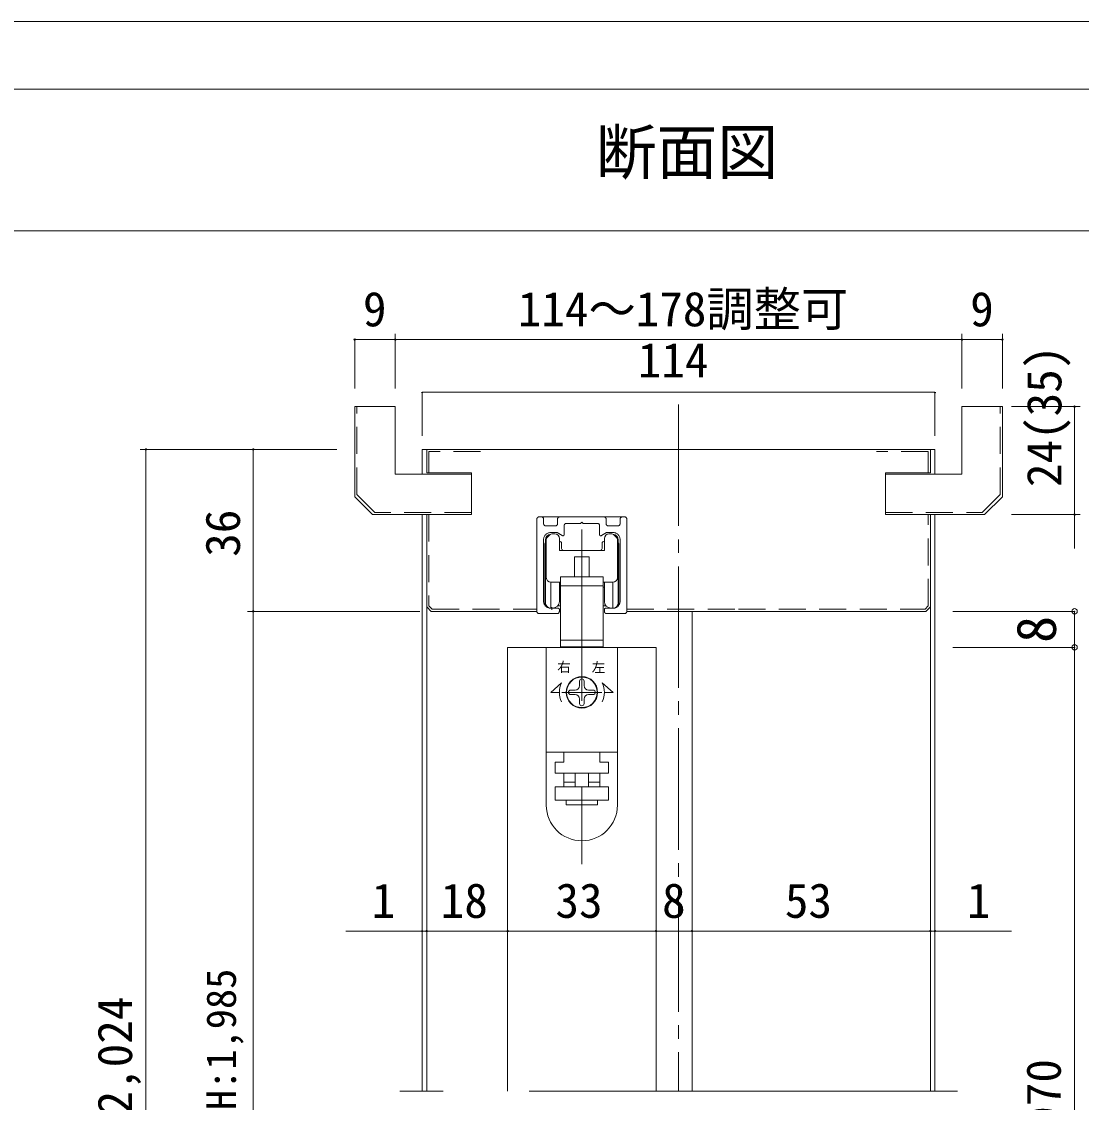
# Model space of a CAD drawing. Units: millimetres on the paper, enlarged 10 times, with parts at other scales. Extents: x -2000 to 2000, y -1385 to 1385.
# Drawn here: x -1287 to -502, y 584 to 1385 of the extents above; entities that cross this region are included whole.
import ezdxf
from ezdxf.enums import TextEntityAlignment as Align

# ---------------------------------------------------------------- set-up
doc = ezdxf.new("R2010")
doc.units = ezdxf.units.MM
doc.header["$LTSCALE"] = 10
doc.header["$PDMODE"] = 32
doc.header["$PDSIZE"] = 4
for name, pattern in [('CHAIN2', [12, 9, -1, 1, -1]), ('USER1', [19.05, 12.7, -6.35]), ('USER3', [31.75, 15.875, -3.175, 3.175, -3.175, 3.175, -3.175]), ('USER4', [50.8, 31.75, -6.35, 6.35, -6.35]), ('USER9', [3, 2, -1])]:
    doc.linetypes.add(name, pattern=pattern)
for name, color, linetype, lineweight in [('1-0_H-SYM', 7, 'Continuous', 20), ('1-1_0', 7, 'Continuous', 20), ('2-0_18', 7, 'Continuous', 18)]:
    doc.layers.add(name, color=color, linetype=linetype, lineweight=lineweight)
doc.styles.add('ＭＳ ゴシック', font='')
doc.styles.get('ＭＳ ゴシック').set_extended_font_data('MS Gothic')

msp = doc.modelspace()

# ---------------------------------------------------------------- linework, layer by layer
at = {"layer": '1-0_H-SYM'}
for p, q in [((-1950, 1335), (380, 1335)), ((-1950, 1230), (380, 1230))]:
    msp.add_line(p, q, dxfattribs=at)
at = {"layer": '1-1_0'}
for p, q in [((-1950, 1335), (380, 1335)), ((-1950, 1230), (380, 1230))]:
    msp.add_line(p, q, dxfattribs=at)
msp.add_lwpolyline([(-2000, -1385), (2000, -1385), (2000, 1385), (-2000, 1385)], close=True, dxfattribs=at)
at = {"layer": '2-0_18', "color": 4, "lineweight": 9}
for p, q in [((-1010.47, 1113.05), (-1010.47, 1153.64)), ((-590.47, 1113.05), (-590.47, 1153.64)), ((-590.47, 1113.05), (-590.47, 1153.6)), ((-560.47, 1113.05), (-560.47, 1153.6)), ((-1010.47, 1149.47), (-590.47, 1149.47)), ((-1010.47, 1113.05), (-1010.47, 1149.43)), ((-590.47, 1149.43), (-560.47, 1149.43)), ((-990.47, 1110.43), (-990.47, 1078.2)), ((-990.47, 1110.43), (-610.47, 1110.43)), ((-610.47, 1078.2), (-610.47, 1110.43)), ((-553.8, 1099.72), (-502.83, 1099.72)), ((-506.99, 1019.72), (-506.99, 1099.72)), ((-1053.8, 1068.05), (-1199.38, 1068.05)), ((-1195.22, 1068.05), (-1195.22, 124.23)), ((-1053.8, 1068.05), (-1119.87, 1068.05)), ((-1115.7, 948.05), (-1115.7, 1068.05)), ((-553.7, 1019.72), (-502.83, 1019.72)), ((-506.99, 994.72), (-506.99, 1019.72)), ((-992.13, 948.05), (-1119.87, 948.05)), ((-1115.7, 948.05), (-1115.7, 134.23)), ((-506.99, 948.05), (-597.13, 948.05)), ((-506.99, 948.05), (-506.99, 921.39)), ((-506.99, 921.39), (-597.13, 921.39)), ((-506.99, 157.57), (-506.99, 921.39)), ((-987.13, 711.18), (-1047.13, 711.18)), ((-927.13, 711.18), (-987.13, 711.18)), ((-927.13, 711.18), (-817.13, 711.18)), ((-817.13, 711.18), (-790.47, 711.18)), ((-790.47, 711.18), (-613.8, 711.18)), ((-553.8, 711.18), (-613.8, 711.18))]:
    msp.add_line(p, q, dxfattribs=at)
at = {"layer": '2-0_18', "lineweight": 20}
for p, q in [((-1040.47, 1033.02), (-1040.47, 1099.72)), ((-1040.47, 1099.72), (-1010.47, 1099.72)), ((-1010.47, 1049.72), (-1010.47, 1099.72)), ((-590.47, 1049.72), (-590.47, 1099.72)), ((-560.47, 1099.72), (-590.47, 1099.72)), ((-560.47, 1033.02), (-560.47, 1099.72)), ((-990.47, 1068.05), (-987.13, 1068.05)), ((-990.47, 1068.05), (-990.47, 1049.72)), ((-753.8, 1068.05), (-987.13, 1068.05)), ((-987.13, 1068.05), (-987.13, 1050.72)), ((-987.13, 1068.05), (-987.13, 1050.72)), ((-613.8, 1068.05), (-753.8, 1068.05)), ((-613.8, 1050.72), (-613.8, 1068.05)), ((-613.8, 1068.05), (-610.47, 1068.05)), ((-613.8, 1068.05), (-613.8, 1066.39)), ((-610.47, 1068.05), (-610.47, 1049.72)), ((-953.8, 1049.72), (-1010.47, 1049.72)), ((-953.8, 1050.72), (-987.13, 1050.72)), ((-953.8, 1050.72), (-953.8, 1019.72)), ((-953.8, 1049.72), (-953.8, 1021.39)), ((-613.8, 1050.72), (-647.13, 1050.72)), ((-647.13, 1050.72), (-647.13, 1019.72)), ((-647.13, 1049.72), (-590.47, 1049.72)), ((-647.13, 1049.72), (-647.13, 1021.39)), ((-1040.47, 1033.02), (-1027.17, 1019.72)), ((-560.47, 1033.02), (-573.77, 1019.72)), ((-953.8, 1019.72), (-1027.17, 1019.72)), ((-990.47, 1019.72), (-990.47, 592.57)), ((-953.8, 1019.72), (-987.13, 1019.72)), ((-987.13, 1019.72), (-987.13, 951.39)), ((-987.13, 1019.72), (-987.13, 592.57)), ((-903.8, 1018.05), (-842.13, 1018.05)), ((-613.8, 1019.72), (-647.13, 1019.72)), ((-647.13, 1019.72), (-573.77, 1019.72)), ((-613.8, 951.39), (-613.8, 1019.72)), ((-613.8, 1019.72), (-613.8, 592.57)), ((-610.47, 1019.72), (-610.47, 592.57)), ((-553.7, 1019.72), (-502.83, 1019.72)), ((-905.47, 948.05), (-905.47, 1016.39)), ((-838.8, 1016.39), (-838.8, 948.05)), ((-898.47, 1001.36), (-898.47, 973.05)), ((-895.62, 1004.9), (-897.98, 1002.54)), ((-894.44, 1005.39), (-892.13, 1005.39)), ((-888.8, 993.05), (-888.8, 1002.05)), ((-855.47, 1002.05), (-855.47, 993.05)), ((-852.13, 1005.39), (-849.83, 1005.39)), ((-848.65, 1004.9), (-846.29, 1002.54)), ((-845.8, 1001.36), (-845.8, 973.05)), ((-899.47, 998.39), (-899.47, 953.72)), ((-855.47, 993.05), (-888.8, 993.05)), ((-887.14, 998.39), (-887.14, 994.72)), ((-857.13, 998.39), (-857.13, 994.72)), ((-844.8, 998.39), (-844.8, 953.72)), ((-877.47, 988.39), (-877.47, 973.73)), ((-866.8, 988.39), (-877.47, 988.39)), ((-866.8, 973.73), (-866.8, 988.39)), ((-888.8, 969.72), (-895.13, 969.72)), ((-856.28, 967.05), (-856.28, 973.73)), ((-855.47, 969.72), (-849.13, 969.72)), ((-887.99, 967.05), (-856.28, 967.05)), ((-887.99, 967.05), (-887.99, 926.72)), ((-856.28, 926.72), (-856.28, 967.05)), ((-1011.92, 948.05), (-1119.87, 948.05)), ((-983.8, 948.05), (-987.13, 951.39)), ((-983.8, 948.05), (-937.13, 948.05)), ((-905.47, 948.05), (-945.47, 948.05)), ((-890.07, 952.05), (-887.99, 952.05)), ((-856.28, 952.05), (-854.19, 952.05)), ((-838.8, 948.05), (-755.47, 948.05)), ((-790.47, 948.05), (-790.47, 592.57)), ((-755.47, 948.05), (-617.13, 948.05)), ((-617.13, 948.05), (-613.8, 951.39)), ((-987.13, 943.05), (-987.13, 750.68)), ((-613.8, 943.05), (-613.8, 750.68)), ((-927.13, 921.39), (-927.13, 592.57)), ((-817.13, 921.39), (-927.13, 921.39)), ((-887.99, 921.72), (-856.28, 921.72)), ((-885.44, 921.72), (-885.44, 921.39)), ((-858.78, 921.39), (-858.78, 921.72)), ((-856.28, 921.72), (-856.28, 926.72)), ((-817.13, 921.39), (-817.13, 592.57)), ((-898.47, 804.39), (-898.47, 843.72)), ((-845.8, 804.39), (-845.8, 843.72)), ((-927.13, 809.57), (-927.13, 750.68)), ((-927.13, 809.57), (-927.13, 750.68)), ((-817.13, 809.57), (-817.13, 750.68)), ((-817.13, 809.57), (-817.13, 750.68)), ((-790.47, 809.57), (-790.47, 750.68)), ((-790.47, 809.57), (-790.47, 750.68))]:
    msp.add_line(p, q, dxfattribs=at)
at = {"layer": '2-0_18', "linetype": 'USER9', "lineweight": 20}
for p, q in [((-1038.8, 1034.69), (-1038.8, 1099.72)), ((-562.13, 1034.69), (-562.13, 1099.72)), ((-947.13, 1066.39), (-985.47, 1066.39)), ((-985.47, 1066.39), (-985.47, 1050.72)), ((-615.47, 1066.39), (-653.8, 1066.39)), ((-615.47, 1050.72), (-615.47, 1066.39)), ((-1038.8, 1034.69), (-1025.5, 1021.39)), ((-562.13, 1034.69), (-575.43, 1021.39)), ((-953.8, 1021.39), (-1025.5, 1021.39)), ((-985.47, 1019.72), (-985.47, 952.08)), ((-647.13, 1021.39), (-575.43, 1021.39)), ((-615.47, 952.08), (-615.47, 1019.72)), ((-983.11, 949.72), (-985.47, 952.08)), ((-983.11, 949.72), (-905.47, 949.72)), ((-838.8, 949.72), (-756.16, 949.72)), ((-756.16, 949.72), (-617.83, 949.72)), ((-617.83, 949.72), (-615.47, 952.08))]:
    msp.add_line(p, q, dxfattribs=at)
at = {"layer": '2-0_18', "color": 4, "linetype": 'CHAIN2', "lineweight": 9}
msp.add_line((-800.47, 1101.39), (-800.47, 592.57), dxfattribs=at)
at = {"layer": '2-0_18', "color": 6, "linetype": 'USER3'}
for p, q in [((-903.8, 1018.05), (-902.13, 1018.05)), ((-842.13, 1018.05), (-840.47, 1018.05)), ((-900.47, 1016.39), (-900.47, 1013.05)), ((-898.8, 1011.39), (-891.8, 1011.39)), ((-890.13, 1013.05), (-890.13, 1016.39)), ((-885.13, 1005.04), (-885.13, 1012.05)), ((-859.13, 1012.05), (-859.13, 1005.04)), ((-854.13, 1016.39), (-854.13, 1013.05)), ((-852.47, 1011.39), (-845.47, 1011.39)), ((-843.8, 1013.05), (-843.8, 1016.39)), ((-900.47, 1001.39), (-900.47, 955.39)), ((-843.8, 955.39), (-843.8, 1001.39)), ((-890.47, 946.39), (-903.8, 946.39)), ((-895.47, 950.39), (-889.8, 950.39)), ((-888.8, 949.39), (-888.8, 948.05)), ((-855.47, 948.05), (-855.47, 949.39)), ((-854.47, 950.39), (-848.8, 950.39)), ((-840.47, 946.39), (-853.8, 946.39))]:
    msp.add_line(p, q, dxfattribs=at)
at = {"layer": '2-0_18'}
for p, q in [((-899.13, 954.39), (-899.13, 1001.05)), ((-845.13, 954.39), (-845.13, 1001.05)), ((-895.15, 950.39), (-895.13, 969.72)), ((-888.8, 955.39), (-888.8, 969.72)), ((-855.47, 955.39), (-855.47, 969.72)), ((-849.12, 950.39), (-849.13, 969.72)), ((-888.8, 966.05), (-887.99, 966.05)), ((-855.47, 966.05), (-856.28, 966.05)), ((-895.13, 950.39), (-893.8, 950.39)), ((-849.13, 950.39), (-850.47, 950.39)), ((-898.47, 921.39), (-898.47, 843.72)), ((-845.8, 921.39), (-898.47, 921.39)), ((-845.8, 921.39), (-845.8, 843.72)), ((-895.23, 888.05), (-887.26, 895.05)), ((-877.13, 889.72), (-880.47, 889.72)), ((-873.8, 896.39), (-873.8, 893.05)), ((-870.47, 893.05), (-870.47, 896.39)), ((-863.8, 889.72), (-867.13, 889.72)), ((-849.04, 888.05), (-857.01, 895.05)), ((-895.23, 888.05), (-888.8, 888.05)), ((-887.02, 888.05), (-857.25, 888.05)), ((-880.47, 886.39), (-877.13, 886.39)), ((-873.8, 883.05), (-873.8, 879.72)), ((-870.47, 879.72), (-870.47, 883.05)), ((-867.13, 886.39), (-863.8, 886.39)), ((-849.04, 888.05), (-855.47, 888.05)), ((-845.8, 843.72), (-898.47, 843.72)), ((-885.47, 836.39), (-885.47, 843.72)), ((-858.8, 843.72), (-858.8, 836.39)), ((-885.47, 836.39), (-891.8, 836.39)), ((-891.8, 836.39), (-891.8, 834.72)), ((-852.47, 836.39), (-858.8, 836.39)), ((-852.47, 834.72), (-852.47, 836.39)), ((-852.47, 834.72), (-852.47, 828.05)), ((-885.47, 821.39), (-885.47, 828.05)), ((-877.13, 828.05), (-877.13, 818.05)), ((-867.13, 828.05), (-867.13, 818.05)), ((-858.8, 828.05), (-858.8, 821.39)), ((-891.8, 808.05), (-891.8, 818.05)), ((-891.8, 818.05), (-852.47, 818.05)), ((-885.47, 821.39), (-877.13, 821.39)), ((-885.47, 818.05), (-885.47, 821.39)), ((-883.8, 808.05), (-883.8, 804.72))]:
    msp.add_line(p, q, dxfattribs=at)
at = {"layer": '2-0_18', "color": 3, "linetype": 'USER4'}
msp.add_line((-872.13, 1008.79), (-872.13, 932.12), dxfattribs=at)
at = {"layer": '2-0_18', "color": 2, "linetype": 'USER1'}
msp.add_line((-872.13, 1008.79), (-872.13, 760.68), dxfattribs=at)
at = {"layer": '2-0_18', "color": 2}
msp.add_line((-894.48, 951.19), (-894.48, 949.25), dxfattribs=at)
at = {"layer": '2-0_18', "linetype": 'USER4', "lineweight": 20}
msp.add_line((-593.8, 592.57), (-1007.13, 592.57), dxfattribs=at)
at = {"layer": '2-0_18', "color": 4, "lineweight": 9}
msp.add_lwpolyline([(-1040.47, 1113.05), (-1040.47, 1149.43), (-1010.47, 1149.43)], dxfattribs=at)
at = {"layer": '2-0_18', "color": 6, "linetype": 'USER3'}
for points in [[(-888.47, 1018.05), (-872.13, 1018.05), (-855.8, 1018.05)], [(-884.13, 1013.05), (-873.13, 1013.05), (-872.13, 1014.05), (-871.13, 1013.05), (-860.13, 1013.05)], [(-886.63, 1004.17), (-890.47, 1006.39), (-895.47, 1006.39)], [(-848.8, 1006.39), (-853.8, 1006.39), (-857.63, 1004.17)]]:
    msp.add_lwpolyline(points, dxfattribs=at)
at = {"layer": '2-0_18', "lineweight": 20}
for points in [[(-887.99, 967.05), (-887.99, 973.73), (-856.28, 973.73)], [(-887.99, 921.72), (-887.99, 926.72), (-856.28, 926.72)]]:
    msp.add_lwpolyline(points, dxfattribs=at)
at = {"layer": '2-0_18'}
for points in [[(-852.47, 828.05), (-891.8, 828.05), (-891.8, 834.72)], [(-852.47, 818.05), (-852.47, 808.05), (-891.8, 808.05)], [(-867.13, 821.39), (-858.8, 821.39), (-858.8, 818.05)], [(-860.47, 808.05), (-860.47, 804.72), (-883.8, 804.72)]]:
    msp.add_lwpolyline(points, dxfattribs=at)
for radius in [11.67, 11.33]:
    msp.add_circle((-872.13, 888.05), radius, dxfattribs=at)
at = {"layer": '2-0_18', "color": 4, "lineweight": 9}
for centre, start, end in [((-1040.47, 1149.43), 0, 180), ((-1040.47, 1149.43), 180, 0), ((-1010.47, 1149.47), 0, 180), ((-1010.47, 1149.43), 0, 180), ((-1010.47, 1149.47), 180, 0), ((-1010.47, 1149.43), 180, 0), ((-590.47, 1149.47), 0, 180), ((-590.47, 1149.43), 0, 180), ((-590.47, 1149.47), 180, 0), ((-590.47, 1149.43), 180, 0), ((-560.47, 1149.43), 0, 180), ((-560.47, 1149.43), 180, 0), ((-990.47, 1110.43), 180, 0), ((-990.47, 1110.43), 180, 0), ((-610.47, 1110.43), 180, 0), ((-610.47, 1110.43), 180, 0), ((-506.99, 1099.72), 90, 270), ((-506.99, 1099.72), 270, 90), ((-1195.22, 1068.05), 90, 270), ((-1195.22, 1068.05), 270, 90), ((-1115.7, 1068.05), 90, 270), ((-1115.7, 1068.05), 270, 90), ((-506.99, 1019.72), 90, 270), ((-506.99, 1019.72), 90, 270), ((-506.99, 1019.72), 270, 90), ((-506.99, 1019.72), 270, 90), ((-1115.7, 948.05), 90, 270), ((-1115.7, 948.05), 90, 270), ((-1115.7, 948.05), 270, 90), ((-1115.7, 948.05), 270, 90), ((-990.47, 711.18), 0, 180), ((-990.47, 711.18), 180, 0), ((-987.13, 711.18), 0, 180), ((-987.13, 711.18), 180, 0), ((-987.13, 711.18), 180, 0), ((-927.13, 711.18), 0, 180), ((-927.13, 711.18), 0, 180), ((-927.13, 711.18), 180, 0), ((-927.13, 711.18), 180, 0), ((-817.13, 711.18), 0, 180), ((-817.13, 711.18), 0, 180), ((-817.13, 711.18), 180, 0), ((-817.13, 711.18), 180, 0), ((-790.47, 711.18), 0, 180), ((-790.47, 711.18), 0, 180), ((-790.47, 711.18), 180, 0), ((-790.47, 711.18), 180, 0), ((-613.8, 711.18), 0, 180), ((-613.8, 711.18), 180, 0), ((-610.47, 711.18), 0, 180), ((-610.47, 711.18), 180, 0)]:
    msp.add_arc(centre, 0.521, start, end, dxfattribs=at)
at = {"layer": '2-0_18', "color": 6, "linetype": 'USER3'}
for centre, radius, start, end in [((-903.8, 1016.39), 1.67, 90, 180), ((-902.13, 1016.39), 1.67, 360, 90), ((-888.47, 1016.39), 1.67, 90, 180), ((-855.8, 1016.39), 1.67, 360, 90), ((-842.13, 1016.39), 1.67, 90, 180), ((-840.47, 1016.39), 1.67, 360, 90), ((-898.8, 1013.05), 1.67, 180, 270), ((-891.8, 1013.05), 1.67, 270, 0), ((-884.13, 1012.05), 1, 90, 180), ((-860.13, 1012.05), 1, 0, 90), ((-852.47, 1013.05), 1.67, 180, 270), ((-845.47, 1013.05), 1.67, 270, 0), ((-895.47, 1001.39), 5, 90, 180), ((-886.13, 1005.04), 1, 240, 0), ((-858.13, 1005.04), 1, 180, 300), ((-848.8, 1001.39), 5, 0, 90), ((-895.47, 955.39), 5, 180, 270), ((-848.8, 955.39), 5, 270, 0), ((-903.8, 948.05), 1.67, 180, 270), ((-890.47, 948.05), 1.67, 270, 0), ((-889.8, 949.39), 1, 360, 90), ((-854.47, 949.39), 1, 90, 180), ((-853.8, 948.05), 1.67, 180, 270), ((-840.47, 948.05), 1.67, 270, 0)]:
    msp.add_arc(centre, radius, start, end, dxfattribs=at)
at = {"layer": '2-0_18'}
for centre, radius, start, end in [((-895.13, 1001.05), 4, 94.64843, 180), ((-849.13, 1001.05), 4, 0, 85.35157), ((-895.13, 954.39), 4, 180, 270), ((-893.8, 955.39), 5, 270, 0), ((-850.47, 955.39), 5, 180, 270), ((-849.13, 954.39), 4, 270, 0), ((-872.13, 896.39), 1.67, 90, 180), ((-872.13, 896.39), 1.67, 0, 90), ((-872.13, 888.05), 16.67, 155.16542, 204.83459), ((-880.47, 888.05), 1.67, 90, 180), ((-877.13, 893.05), 3.33, 270, 0), ((-867.13, 893.05), 3.33, 180, 270), ((-863.8, 888.05), 1.67, 0, 90), ((-872.13, 888.05), 16.67, 335.16541, 24.83458), ((-880.47, 888.05), 1.67, 180, 270), ((-877.13, 883.05), 3.33, 0, 90), ((-867.13, 883.05), 3.33, 90, 180), ((-863.8, 888.05), 1.67, 270, 0), ((-872.13, 879.72), 1.67, 180, 270), ((-872.13, 879.72), 1.67, 270, 0)]:
    msp.add_arc(centre, radius, start, end, dxfattribs=at)
at = {"layer": '2-0_18', "lineweight": 20}
for centre, radius, start, end in [((-896.8, 1001.36), 1.67, 135, 180), ((-894.44, 1003.72), 1.67, 90, 135), ((-892.13, 1002.05), 3.33, 360, 90), ((-852.13, 1002.05), 3.33, 90, 180), ((-849.83, 1003.72), 1.67, 45, 90), ((-847.47, 1001.36), 1.67, 0, 45), ((-897.8, 998.39), 1.67, 143.10953, 180), ((-888.8, 998.39), 1.67, 360, 90), ((-885.47, 994.72), 1.67, 180, 270), ((-858.8, 994.72), 1.67, 270, 0), ((-855.47, 998.39), 1.67, 90, 180), ((-846.47, 998.39), 1.67, 0, 36.78801), ((-895.13, 973.05), 3.33, 180, 270), ((-888.8, 966.39), 3.33, 75.95044, 90), ((-855.47, 966.39), 3.33, 90, 104.0179), ((-849.13, 973.05), 3.33, 270, 360), ((-897.8, 953.72), 1.67, 180, 245.90184), ((-846.47, 953.72), 1.67, 294.19339, 360), ((-872.13, 804.39), 26.33, 180, 0)]:
    msp.add_arc(centre, radius, start, end, dxfattribs=at)
at = {"layer": '2-0_18', "color": 4}
for p in [(-506.99, 948.05), (-506.99, 921.39)]:
    msp.add_point(p, dxfattribs=at)

# ---------------------------------------------------------------- texts
at = {"layer": '1-1_0', "style": 'ＭＳ ゴシック'}
msp.add_text('断面図', height=32.99, dxfattribs=at).set_placement((-861.74, 1261.98), align=Align.BOTTOM_LEFT)
at = {"layer": '2-0_18', "style": 'ＭＳ ゴシック'}
for s, height, p in [('114～178調整可', 25.66, (-919.58, 1151.55)), ('9', 25.66, (-1034.36, 1151.52)), ('9', 25.66, (-584.36, 1151.52)), ('114', 25.66, (-830.69, 1113.65)), ('右', 7.33, (-890.37, 900.92)), ('左', 7.33, (-864.77, 900.72)), ('1', 25.66, (-1027.82, 713.26)), ('18', 25.66, (-976.69, 713.26)), ('33', 25.66, (-891.69, 713.26)), ('8', 25.66, (-812.69, 713.26)), ('53', 25.66, (-721.69, 713.26)), ('1', 25.66, (-586.83, 713.26))]:
    msp.add_text(s, height=height, dxfattribs=at).set_placement(p, align=Align.BOTTOM_LEFT)
for s, height, p in [('24(35)', 25.66, (-509.08, 1040.16)), ('36', 25.66, (-1117.79, 988.5)), ('8', 29.33, (-511.99, 924.72)), ('枠内IH:1,985', 21.99, (-1121.87, 503.64)), ('枠外H:2,024', 25.66, (-1197.72, 470.37)), ('DH:1,970', 25.66, (-509.5, 476.7))]:
    msp.add_text(s, height=height, rotation=90, dxfattribs=at).set_placement(p, align=Align.BOTTOM_LEFT)

doc.saveas('drawing.dxf')
